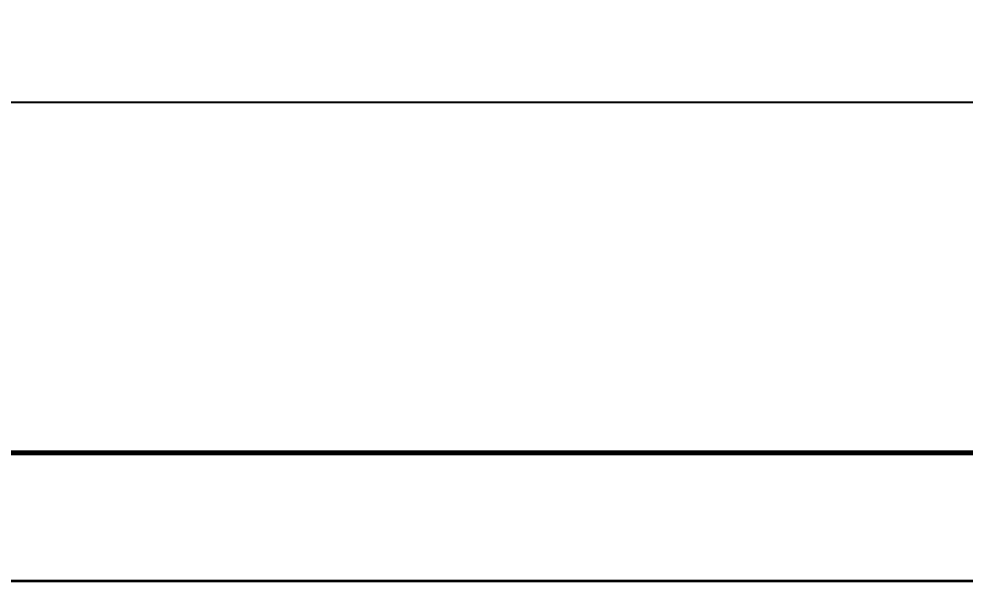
# Model space of a CAD drawing. Header units: millimetres. Extents: x 32496 to 166256, y 3504 to 23939.
# Drawn here: x 42056 to 43206, y 17725 to 18408 of the extents above; entities that cross this region are included whole.
import ezdxf

# ---------------------------------------------------------------- set-up
doc = ezdxf.new("R2010")
doc.units = ezdxf.units.MM
doc.header["$PDSIZE"] = -5
doc.layers.get('0').update_dxf_attribs({"lineweight": 35})
doc.layers.get('Defpoints').update_dxf_attribs({"lineweight": 18})
doc.styles.add('仿宋', font='simfang.ttf', dxfattribs={"width": 0.8})
doc.dimstyles.new('6倍', dxfattribs={"dimscale": 20, "dimtxt": 3.5, "dimasz": 2.5, "dimexe": 1.5, "dimexo": 0, "dimgap": 1, "dimtad": 1, "dimdec": 1, "dimdsep": 46, "dimtxsty": '仿宋', "dimblk": '_CAXARROW', "dimcen": 2.5, "dimdle": 5, "dimclrd": 4, "dimclre": 4, "dimclrt": 3, "dimadec": 0, "dimazin": 0, "dimtfac": 1, "dimtdec": 1, "dimtmove": 0, "dimatfit": 3, "dimfxl": 1, "dimtolj": 1, "dimarcsym": 0})

# ---------------------------------------------------------------- blocks, each defined once
blk = doc.blocks.new('_CAXARROW')
blk.add_hatch(color=0).paths.add_polyline_path([(0, 0), (-1, 0.125), (-1, -0.125)], flags=0)
blk = doc.blocks.new('*D5841')
at = {"color": 4, "linetype": 'Continuous', "lineweight": -2}
for p, q in [((39994.6, 17886.3), (39994.6, 18337.3)), ((52186.6, 17886.3), (52186.6, 18337.3)), ((40044.6, 18307.3), (52136.6, 18307.3))]:
    blk.add_line(p, q, dxfattribs=at)
at = {"layer": 'Defpoints', "color": 0}
for p in [(52186.6, 18307.3), (39994.6, 17886.3), (52186.6, 17886.3)]:
    blk.add_point(p, dxfattribs=at)
at = {"color": 4, "linetype": 'ByBlock', "lineweight": -2, "xscale": 50, "yscale": 50, "zscale": 50, "rotation": 180}
blk.add_blockref('_CAXARROW', (39994.6, 18307.3), dxfattribs=at)
at = {"color": 4, "linetype": 'ByBlock', "lineweight": -2, "xscale": 50, "yscale": 50, "zscale": 50}
blk.add_blockref('_CAXARROW', (52186.6, 18307.3), dxfattribs=at)
at = {"color": 3, "insert": (46090.6, 18362.3), "char_height": 70, "attachment_point": 5, "style": '仿宋'}
blk.add_mtext('\\A1;12192', dxfattribs=at)

msp = doc.modelspace()

# ---------------------------------------------------------------- linework, layer by layer
at = {"linetype": 'Continuous'}
for p, q in [((52008.64, 17879.349), (40048.64, 17879.349)), ((52008.64, 17882.349), (40172.64, 17882.349)), ((52008.64, 17725.349), (40048.64, 17725.349))]:
    msp.add_line(p, q, dxfattribs=at)

# ---------------------------------------------------------------- dimensions: what is measured, and where the dimension line sits
at = {"color": 6}
dim = msp.add_linear_dim(base=(52186.64, 18307.346), p1=(39994.64, 17886.349), p2=(52186.64, 17886.349), dimstyle='6倍', dxfattribs=at)
dim.commit()
dim.dimension.update_dxf_attribs({"geometry": '*D5841', "text_midpoint": (46090.64, 18362.346)})

doc.saveas('drawing.dxf')
